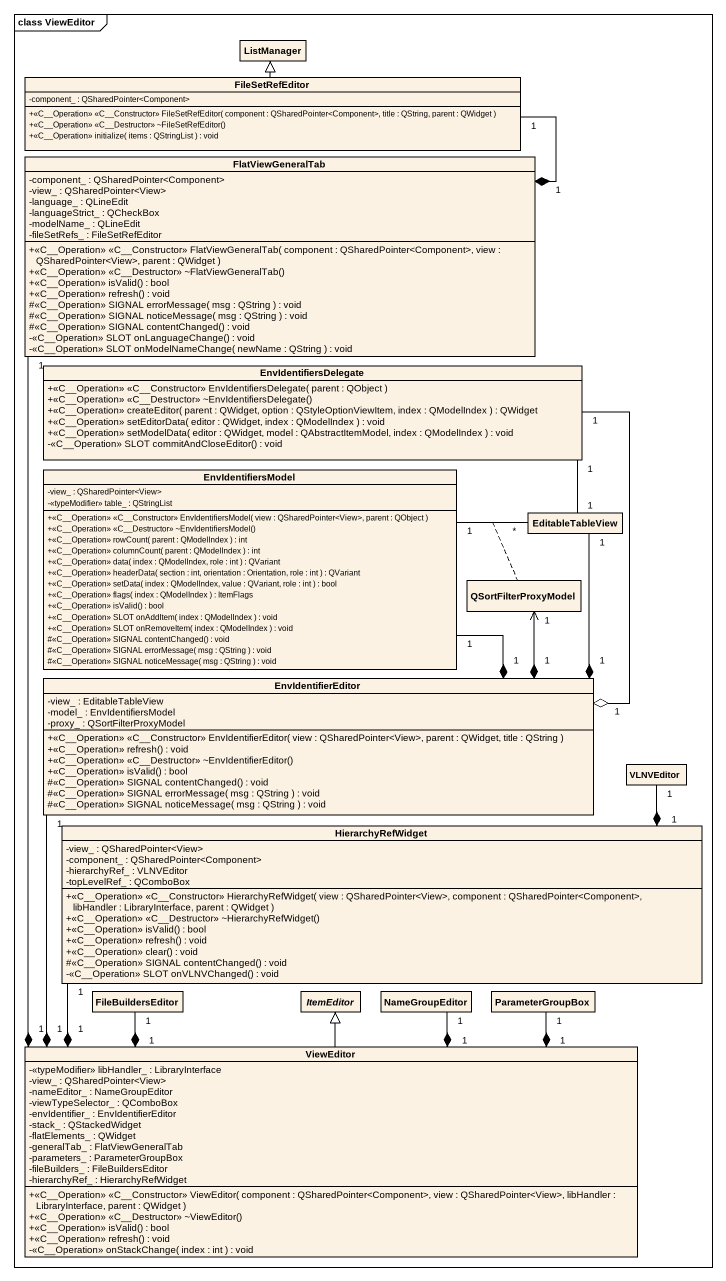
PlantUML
@startuml
mainframe class ViewEditor
hide circle
hide empty members
skinparam classAttributeIconSize 0
class ListManager
class FileSetRefEditor {
  -component_ : QSharedPointer<Component>
  +<<C~__Operation>> <<C~__Constructor>> FileSetRefEditor( component : QSharedPointer<Component>, title : QString, parent : QWidget )
  +<<C~__Operation>> <<C~__Destructor>> ~FileSetRefEditor()
  +<<C__Operation>> initialize( items : QStringList ) : void
}
class FlatViewGeneralTab {
  -component_ : QSharedPointer<Component>
  -view_ : QSharedPointer<View>
  -language_ : QLineEdit
  -languageStrict_ : QCheckBox
  -modelName_ : QLineEdit
  -fileSetRefs_ : FileSetRefEditor
  +<<C~__Operation>> <<C~__Constructor>> FlatViewGeneralTab( component : QSharedPointer<Component>, view : QSharedPointer<View>, parent : QWidget )
  +<<C~__Operation>> <<C~__Destructor>> ~FlatViewGeneralTab()
  +<<C__Operation>> isValid() : bool
  +<<C__Operation>> refresh() : void
  #<<C__Operation>> SIGNAL errorMessage( msg : QString ) : void
  #<<C__Operation>> SIGNAL noticeMessage( msg : QString ) : void
  #<<C__Operation>> SIGNAL contentChanged() : void
  -<<C__Operation>> SLOT onLanguageChange() : void
  -<<C__Operation>> SLOT onModelNameChange( newName : QString ) : void
}
class EnvIdentifiersDelegate {
  +<<C~__Operation>> <<C~__Constructor>> EnvIdentifiersDelegate( parent : QObject )
  +<<C~__Operation>> <<C~__Destructor>> ~EnvIdentifiersDelegate()
  +<<C__Operation>> createEditor( parent : QWidget, option : QStyleOptionViewItem, index : QModelIndex ) : QWidget
  +<<C__Operation>> setEditorData( editor : QWidget, index : QModelIndex ) : void
  +<<C__Operation>> setModelData( editor : QWidget, model : QAbstractItemModel, index : QModelIndex ) : void
  -<<C__Operation>> SLOT commitAndCloseEditor() : void
}
class EnvIdentifiersModel {
  -view_ : QSharedPointer<View>
  -<<typeModifier>> table_ : QStringList
  +<<C~__Operation>> <<C~__Constructor>> EnvIdentifiersModel( view : QSharedPointer<View>, parent : QObject )
  +<<C~__Operation>> <<C~__Destructor>> ~EnvIdentifiersModel()
  +<<C__Operation>> rowCount( parent : QModelIndex ) : int
  +<<C__Operation>> columnCount( parent : QModelIndex ) : int
  +<<C__Operation>> data( index : QModelIndex, role : int ) : QVariant
  +<<C__Operation>> headerData( section : int, orientation : Orientation, role : int ) : QVariant
  +<<C__Operation>> setData( index : QModelIndex, value : QVariant, role : int ) : bool
  +<<C__Operation>> flags( index : QModelIndex ) : ItemFlags
  +<<C__Operation>> isValid() : bool
  +<<C__Operation>> SLOT onAddItem( index : QModelIndex ) : void
  +<<C__Operation>> SLOT onRemoveItem( index : QModelIndex ) : void
  #<<C__Operation>> SIGNAL contentChanged() : void
  #<<C__Operation>> SIGNAL errorMessage( msg : QString ) : void
  #<<C__Operation>> SIGNAL noticeMessage( msg : QString ) : void
}
class EditableTableView
class QSortFilterProxyModel
class EnvIdentifierEditor {
  -view_ : EditableTableView
  -model_ : EnvIdentifiersModel
  -proxy_ : QSortFilterProxyModel
  +<<C~__Operation>> <<C~__Constructor>> EnvIdentifierEditor( view : QSharedPointer<View>, parent : QWidget, title : QString )
  +<<C__Operation>> refresh() : void
  +<<C~__Operation>> <<C~__Destructor>> ~EnvIdentifierEditor()
  +<<C__Operation>> isValid() : bool
  #<<C__Operation>> SIGNAL contentChanged() : void
  #<<C__Operation>> SIGNAL errorMessage( msg : QString ) : void
  #<<C__Operation>> SIGNAL noticeMessage( msg : QString ) : void
}
class VLNVEditor
class HierarchyRefWidget {
  -view_ : QSharedPointer<View>
  -component_ : QSharedPointer<Component>
  -hierarchyRef_ : VLNVEditor
  -topLevelRef_ : QComboBox
  +<<C~__Operation>> <<C~__Constructor>> HierarchyRefWidget( view : QSharedPointer<View>, component : QSharedPointer<Component>, libHandler : LibraryInterface, parent : QWidget )
  +<<C~__Operation>> <<C~__Destructor>> ~HierarchyRefWidget()
  +<<C__Operation>> isValid() : bool
  +<<C__Operation>> refresh() : void
  +<<C__Operation>> clear() : void
  #<<C__Operation>> SIGNAL contentChanged() : void
  -<<C__Operation>> SLOT onVLNVChanged() : void
}
class FileBuildersEditor
abstract class ItemEditor
class NameGroupEditor
class ParameterGroupBox
class ViewEditor {
  -<<typeModifier>> libHandler_ : LibraryInterface
  -view_ : QSharedPointer<View>
  -nameEditor_ : NameGroupEditor
  -viewTypeSelector_ : QComboBox
  -envIdentifier_ : EnvIdentifierEditor
  -stack_ : QStackedWidget
  -flatElements_ : QWidget
  -generalTab_ : FlatViewGeneralTab
  -parameters_ : ParameterGroupBox
  -fileBuilders_ : FileBuildersEditor
  -hierarchyRef_ : HierarchyRefWidget
  +<<C~__Operation>> <<C~__Constructor>> ViewEditor( component : QSharedPointer<Component>, view : QSharedPointer<View>, libHandler : LibraryInterface, parent : QWidget )
  +<<C~__Operation>> <<C~__Destructor>> ~ViewEditor()
  +<<C__Operation>> isValid() : bool
  +<<C__Operation>> refresh() : void
  -<<C__Operation>> onStackChange( index : int ) : void
}
FileSetRefEditor -up-|> ListManager
FlatViewGeneralTab "1" *-up- "1" FileSetRefEditor
EnvIdentifiersDelegate "1" -right- "1" EditableTableView
EnvIdentifiersModel "1" -right- "*" EditableTableView
(EnvIdentifiersModel, EditableTableView) .. QSortFilterProxyModel
EnvIdentifierEditor "1" o-up- "1" EnvIdentifiersDelegate
EnvIdentifierEditor "1" *-up- "1" EnvIdentifiersModel
EnvIdentifierEditor "1" *-up- "1" EditableTableView
EnvIdentifierEditor "1" *-up-> "1" QSortFilterProxyModel
HierarchyRefWidget "1" *-right- "1" VLNVEditor
ViewEditor "1" *-up- "1" FlatViewGeneralTab
ViewEditor "1" *-up- "1" EnvIdentifierEditor
ViewEditor "1" *-up- "1" HierarchyRefWidget
ViewEditor "1" *-up- "1" FileBuildersEditor
ViewEditor -up-|> ItemEditor
ViewEditor "1" *-up- "1" NameGroupEditor
ViewEditor "1" *-up- "1" ParameterGroupBox
@enduml
